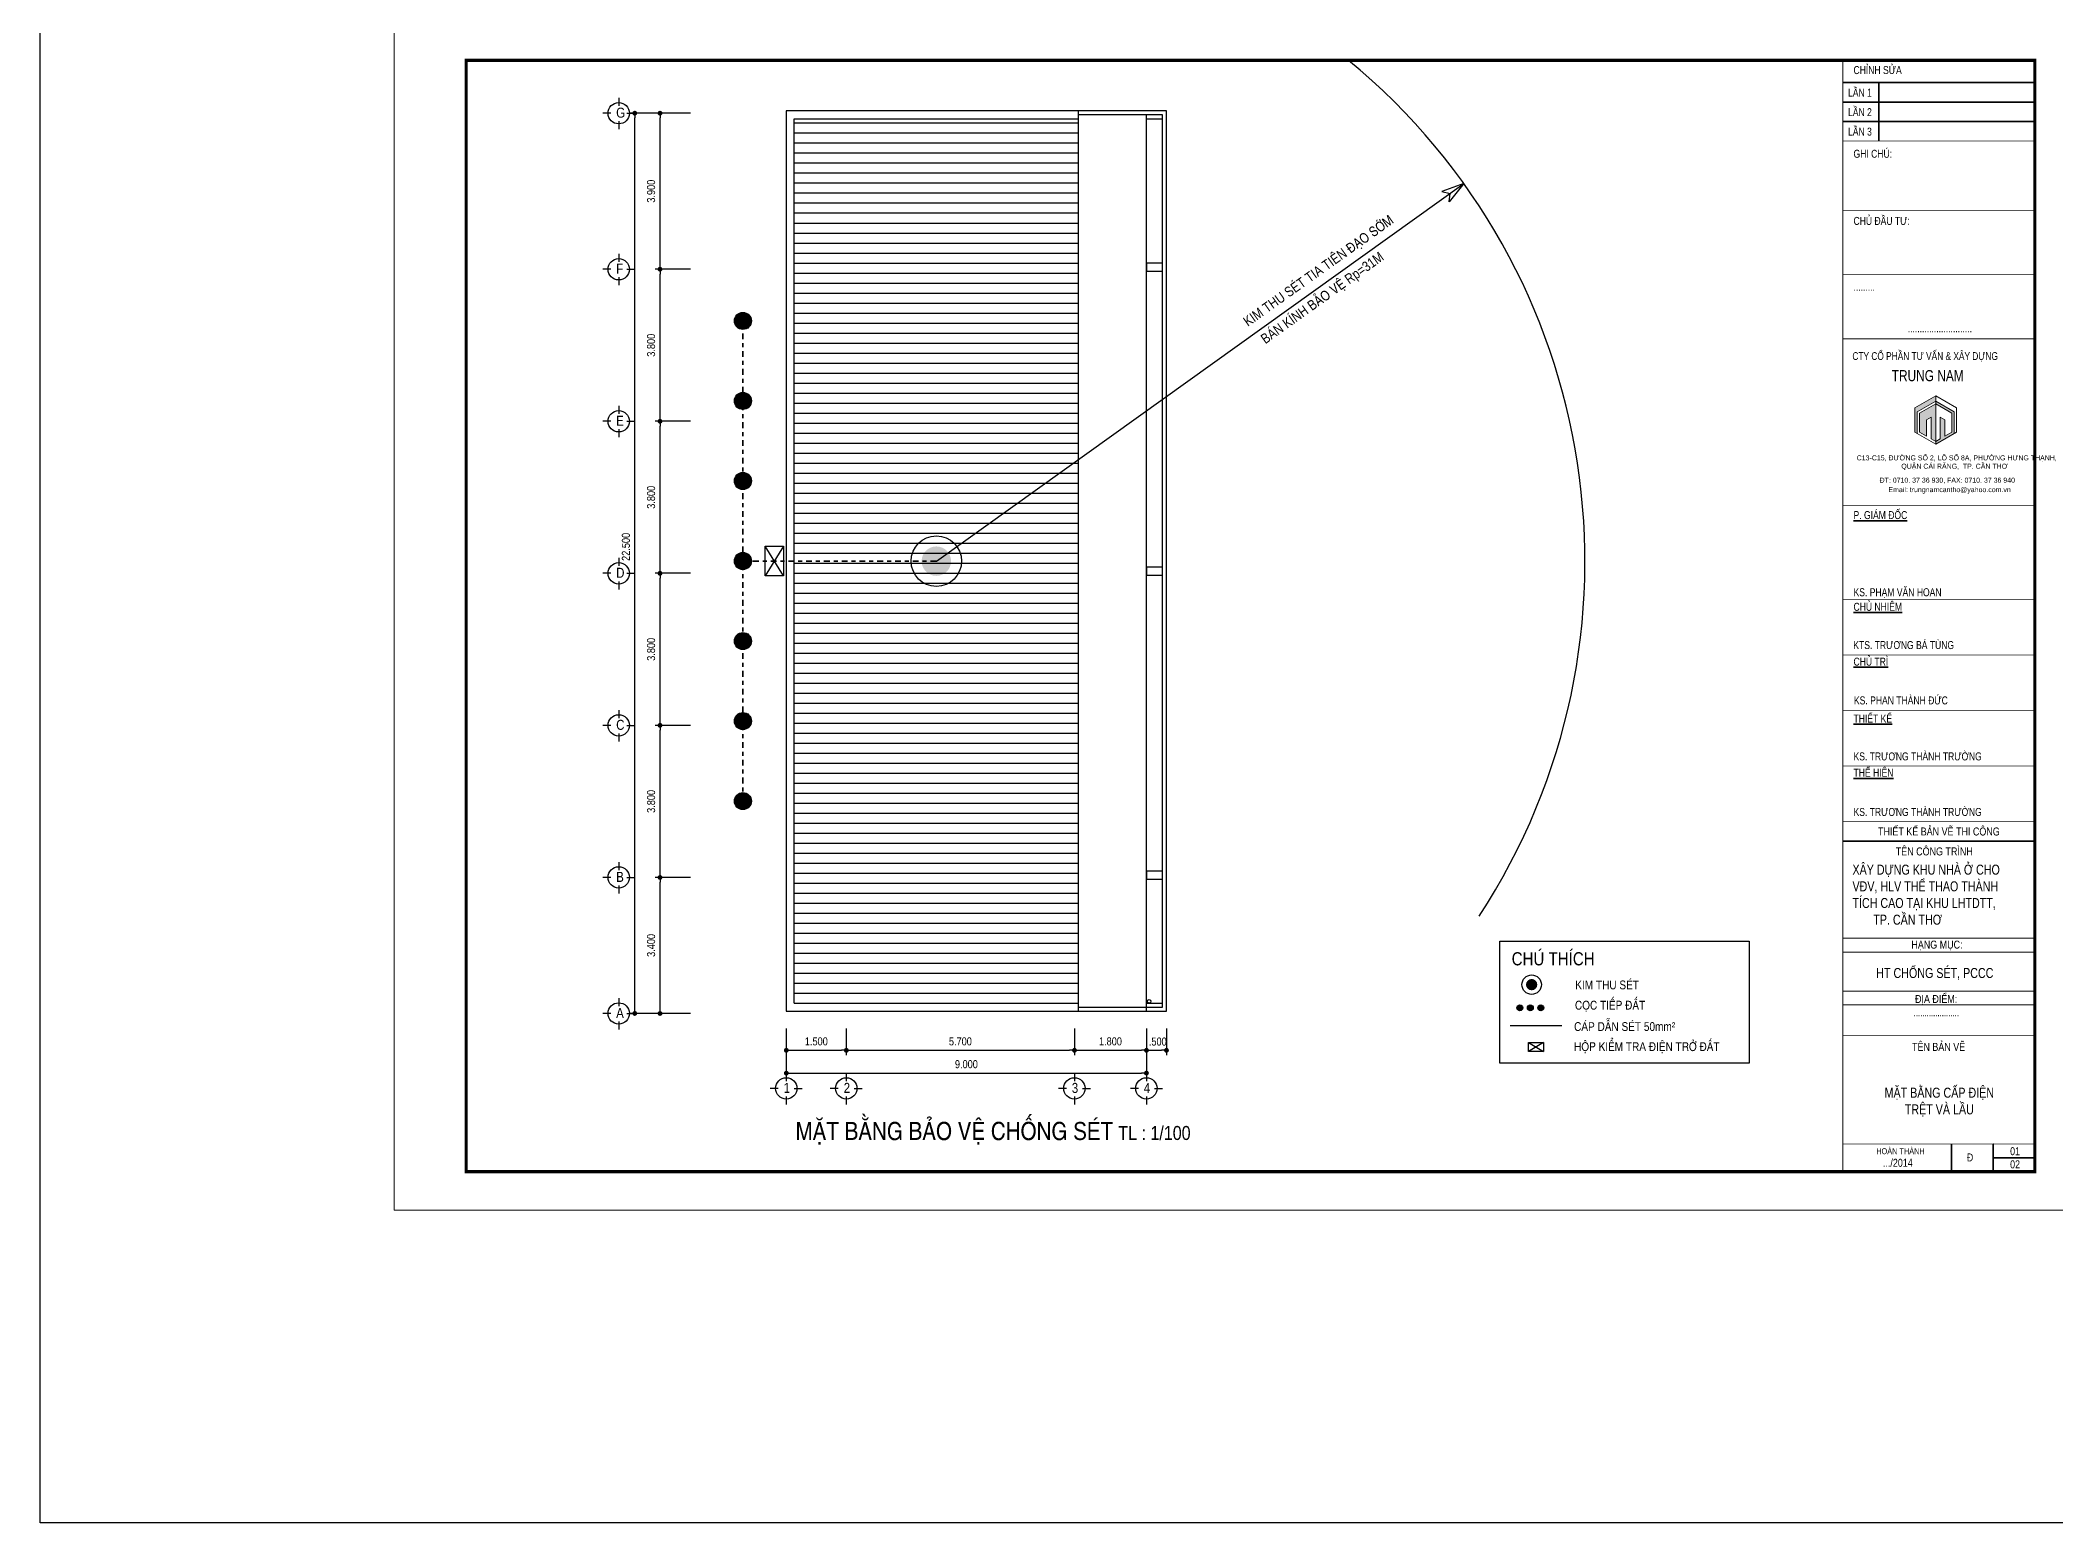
# Model space of a CAD drawing. Header units: millimetres. Extents: x 100 to 288, y -65 to 177.
# Drawn here: x 108 to 158.4, y -64.9 to -27.8 of the extents above; entities that cross this region are included whole.
import ezdxf

# ---------------------------------------------------------------- set-up
doc = ezdxf.new("R2010")
doc.units = ezdxf.units.MM
doc.header["$LTSCALE"] = 0.3
doc.header["$MEASUREMENT"] = 0
doc.header["$PDMODE"] = 2
doc.linetypes.add('ACAD_ISO03W100', pattern=[30, 12, -18])
doc.linetypes.add('ACAD_ISO04W100', pattern=[30, 24, -3, 0, -3])
doc.layers.get('0').update_dxf_attribs({"linetype": 'CONTINUOUS', "lineweight": 13})
doc.layers.get('DEFPOINTS').update_dxf_attribs({"linetype": 'CONTINUOUS', "lineweight": 13})
for name, color, linetype in [('CHU', 3, 'CONTINUOUS'), ('HACTH', 8, 'CONTINUOUS'), ('HATCH', 8, 'CONTINUOUS'), ('HATCH1', 8, 'CONTINUOUS'), ('LAYER 1', 1, 'CONTINUOUS'), ('LAYER 7', 7, 'CONTINUOUS'), ('LAYER1', 1, 'CONTINUOUS'), ('LAYER3', 34, 'CONTINUOUS'), ('LAYER4', 114, 'CONTINUOUS'), ('LAYER5', 5, 'CONTINUOUS'), ('LAYER7', 7, 'CONTINUOUS'), ('SET', 5, 'CONTINUOUS'), ('TEXT', 1, 'CONTINUOUS'), ('VPORTS', 7, 'CONTINUOUS')]:
    doc.layers.add(name, color=color, linetype=linetype)
doc.layers.add('DAYCAI', color=2, linetype='ACAD_ISO04W100', lineweight=35)
doc.styles.add('HELVE-KT', font='VHELVCN.TTF')
doc.styles.add('VNI - HELVE', font='VBOOKMN.TTF', dxfattribs={"width": 0.8})
doc.styles.add('VNI-HELVE', font='VHELVCN.TTF', dxfattribs={"height": 0.2})
doc.dimstyles.new('1-100', dxfattribs={"dimtxt": 0.2, "dimasz": 0.12, "dimexe": 0.12, "dimexo": 0.2, "dimgap": 0.12, "dimtad": 1, "dimdec": 3, "dimzin": 4, "dimdsep": 46, "dimtxsty": 'HELVE-KT', "dimblk1": 'DOT', "dimblk2": 'DOT', "dimsah": 1, "dimcen": -0.18, "dimadec": 3, "dimazin": 0, "dimtfac": 1, "dimtdec": 3, "dimtmove": 2, "dimatfit": 3, "dimldrblk": 'DOT', "dimfxl": 0, "dimtolj": 1, "dimtzin": 4, "dimarcsym": 0})

# ---------------------------------------------------------------- blocks, each defined once
blk = doc.blocks.new('_DOT')
at = {"color": 0, "linetype": 'ByBlock'}
blk.add_line((-0.5, 0), (-1, 0), dxfattribs=at)
at = {"color": 0, "linetype": 'ByBlock', "const_width": 0.5}
blk.add_lwpolyline([(-0.25, 0, 1), (0.25, 0, 1)], format="xyb", close=True, dxfattribs=at)
blk = doc.blocks.new('*D985')
at = {"layer": 'DEFPOINTS', "color": 0, "lineweight": -2, "ltscale": 5}
for p in [(126.656, -52.303), (128.156, -52.303), (128.156, -53.045)]:
    blk.add_point(p, dxfattribs=at)
at = {"layer": 'LAYER 1', "color": 0, "lineweight": -2, "ltscale": 5}
for p, q in [((126.656, -52.503), (126.656, -53.165)), ((128.156, -52.503), (128.156, -53.165)), ((126.776, -53.045), (128.036, -53.045))]:
    blk.add_line(p, q, dxfattribs=at)
at = {"layer": 'LAYER 1', "color": 0, "lineweight": -2, "ltscale": 5, "xscale": 0.12, "yscale": 0.12, "zscale": 0.12, "rotation": 180}
blk.add_blockref('_DOT', (126.656, -53.045), dxfattribs=at)
at = {"layer": 'LAYER 1', "color": 0, "lineweight": -2, "ltscale": 5, "xscale": 0.12, "yscale": 0.12, "zscale": 0.12}
blk.add_blockref('_DOT', (128.156, -53.045), dxfattribs=at)
at = {"layer": 'LAYER 1', "color": 0, "ltscale": 5, "insert": (127.406, -52.823), "char_height": 0.2, "attachment_point": 5, "style": 'HELVE-KT'}
blk.add_mtext('\\A1;1.500', dxfattribs=at)
blk = doc.blocks.new('*D986')
at = {"layer": 'DEFPOINTS', "color": 0, "lineweight": -2, "ltscale": 5}
for p in [(128.156, -52.303), (133.856, -52.303), (133.856, -53.045)]:
    blk.add_point(p, dxfattribs=at)
at = {"layer": 'LAYER 1', "color": 0, "lineweight": -2, "ltscale": 5}
for p, q in [((128.156, -52.503), (128.156, -53.165)), ((133.856, -52.503), (133.856, -53.165)), ((128.276, -53.045), (133.736, -53.045))]:
    blk.add_line(p, q, dxfattribs=at)
at = {"layer": 'LAYER 1', "color": 0, "lineweight": -2, "ltscale": 5, "xscale": 0.12, "yscale": 0.12, "zscale": 0.12, "rotation": 180}
blk.add_blockref('_DOT', (128.156, -53.045), dxfattribs=at)
at = {"layer": 'LAYER 1', "color": 0, "lineweight": -2, "ltscale": 5, "xscale": 0.12, "yscale": 0.12, "zscale": 0.12}
blk.add_blockref('_DOT', (133.856, -53.045), dxfattribs=at)
at = {"layer": 'LAYER 1', "color": 0, "ltscale": 5, "insert": (131.006, -52.823), "char_height": 0.2, "attachment_point": 5, "style": 'HELVE-KT'}
blk.add_mtext('\\A1;5.700', dxfattribs=at)
blk = doc.blocks.new('*D987')
at = {"layer": 'DEFPOINTS', "color": 0, "lineweight": -2, "ltscale": 5}
for p in [(123.5, -48.724), (124.462, -48.724), (124.462, -52.124)]:
    blk.add_point(p, dxfattribs=at)
at = {"layer": 'LAYER 1', "color": 0, "lineweight": -2, "ltscale": 5}
for p, q in [((124.262, -48.724), (123.38, -48.724)), ((123.5, -52.004), (123.5, -48.844)), ((124.262, -52.124), (123.38, -52.124))]:
    blk.add_line(p, q, dxfattribs=at)
at = {"layer": 'LAYER 1', "color": 0, "lineweight": -2, "ltscale": 5, "xscale": 0.12, "yscale": 0.12, "zscale": 0.12}
for p, rotation in [((123.5, -48.724), 90), ((123.5, -52.124), 270)]:
    blk.add_blockref('_DOT', p, dxfattribs=dict(at, rotation=rotation))
at = {"layer": 'LAYER 1', "color": 0, "ltscale": 5, "insert": (123.278, -50.424), "char_height": 0.2, "attachment_point": 5, "rotation": 90, "style": 'HELVE-KT'}
blk.add_mtext('\\A1;3.400', dxfattribs=at)
blk = doc.blocks.new('*D988')
at = {"layer": 'DEFPOINTS', "color": 0, "lineweight": -2, "ltscale": 5}
for p in [(123.5, -44.924), (124.462, -44.924), (124.462, -48.724)]:
    blk.add_point(p, dxfattribs=at)
at = {"layer": 'LAYER 1', "color": 0, "lineweight": -2, "ltscale": 5}
for p, q in [((124.262, -44.924), (123.38, -44.924)), ((123.5, -48.604), (123.5, -45.044)), ((124.262, -48.724), (123.38, -48.724))]:
    blk.add_line(p, q, dxfattribs=at)
at = {"layer": 'LAYER 1', "color": 0, "lineweight": -2, "ltscale": 5, "xscale": 0.12, "yscale": 0.12, "zscale": 0.12}
for p, rotation in [((123.5, -44.924), 90), ((123.5, -48.724), 270)]:
    blk.add_blockref('_DOT', p, dxfattribs=dict(at, rotation=rotation))
at = {"layer": 'LAYER 1', "color": 0, "ltscale": 5, "insert": (123.278, -46.824), "char_height": 0.2, "attachment_point": 5, "rotation": 90, "style": 'HELVE-KT'}
blk.add_mtext('\\A1;3.800', dxfattribs=at)
blk = doc.blocks.new('*D989')
at = {"layer": 'DEFPOINTS', "color": 0, "lineweight": -2, "ltscale": 5}
for p in [(123.5, -41.124), (124.462, -41.124), (124.462, -44.924)]:
    blk.add_point(p, dxfattribs=at)
at = {"layer": 'LAYER 1', "color": 0, "lineweight": -2, "ltscale": 5}
for p, q in [((124.262, -41.124), (123.38, -41.124)), ((123.5, -44.804), (123.5, -41.244)), ((124.262, -44.924), (123.38, -44.924))]:
    blk.add_line(p, q, dxfattribs=at)
at = {"layer": 'LAYER 1', "color": 0, "lineweight": -2, "ltscale": 5, "xscale": 0.12, "yscale": 0.12, "zscale": 0.12}
for p, rotation in [((123.5, -41.124), 90), ((123.5, -44.924), 270)]:
    blk.add_blockref('_DOT', p, dxfattribs=dict(at, rotation=rotation))
at = {"layer": 'LAYER 1', "color": 0, "ltscale": 5, "insert": (123.278, -43.024), "char_height": 0.2, "attachment_point": 5, "rotation": 90, "style": 'HELVE-KT'}
blk.add_mtext('\\A1;3.800', dxfattribs=at)
blk = doc.blocks.new('*D990')
at = {"layer": 'DEFPOINTS', "color": 0, "lineweight": -2, "ltscale": 5}
for p in [(123.5, -37.324), (124.462, -37.324), (124.462, -41.124)]:
    blk.add_point(p, dxfattribs=at)
at = {"layer": 'LAYER 1', "color": 0, "lineweight": -2, "ltscale": 5}
for p, q in [((124.262, -37.324), (123.38, -37.324)), ((123.5, -41.004), (123.5, -37.444)), ((124.262, -41.124), (123.38, -41.124))]:
    blk.add_line(p, q, dxfattribs=at)
at = {"layer": 'LAYER 1', "color": 0, "lineweight": -2, "ltscale": 5, "xscale": 0.12, "yscale": 0.12, "zscale": 0.12}
for p, rotation in [((123.5, -37.324), 90), ((123.5, -41.124), 270)]:
    blk.add_blockref('_DOT', p, dxfattribs=dict(at, rotation=rotation))
at = {"layer": 'LAYER 1', "color": 0, "ltscale": 5, "insert": (123.278, -39.224), "char_height": 0.2, "attachment_point": 5, "rotation": 90, "style": 'HELVE-KT'}
blk.add_mtext('\\A1;3.800', dxfattribs=at)
blk = doc.blocks.new('*D991')
at = {"layer": 'DEFPOINTS', "color": 0, "lineweight": -2, "ltscale": 5}
for p in [(123.5, -33.524), (124.462, -33.524), (124.462, -37.324)]:
    blk.add_point(p, dxfattribs=at)
at = {"layer": 'LAYER 1', "color": 0, "lineweight": -2, "ltscale": 5}
for p, q in [((124.262, -33.524), (123.38, -33.524)), ((123.5, -37.204), (123.5, -33.644)), ((124.262, -37.324), (123.38, -37.324))]:
    blk.add_line(p, q, dxfattribs=at)
at = {"layer": 'LAYER 1', "color": 0, "lineweight": -2, "ltscale": 5, "xscale": 0.12, "yscale": 0.12, "zscale": 0.12}
for p, rotation in [((123.5, -33.524), 90), ((123.5, -37.324), 270)]:
    blk.add_blockref('_DOT', p, dxfattribs=dict(at, rotation=rotation))
at = {"layer": 'LAYER 1', "color": 0, "ltscale": 5, "insert": (123.278, -35.424), "char_height": 0.2, "attachment_point": 5, "rotation": 90, "style": 'HELVE-KT'}
blk.add_mtext('\\A1;3.800', dxfattribs=at)
blk = doc.blocks.new('*D992')
at = {"layer": 'DEFPOINTS', "color": 0, "lineweight": -2, "ltscale": 5}
for p in [(123.5, -29.624), (124.462, -29.624), (124.462, -33.524)]:
    blk.add_point(p, dxfattribs=at)
at = {"layer": 'LAYER 1', "color": 0, "lineweight": -2, "ltscale": 5}
for p, q in [((124.262, -29.624), (123.38, -29.624)), ((123.5, -33.404), (123.5, -29.744)), ((124.262, -33.524), (123.38, -33.524))]:
    blk.add_line(p, q, dxfattribs=at)
at = {"layer": 'LAYER 1', "color": 0, "lineweight": -2, "ltscale": 5, "xscale": 0.12, "yscale": 0.12, "zscale": 0.12}
for p, rotation in [((123.5, -29.624), 90), ((123.5, -33.524), 270)]:
    blk.add_blockref('_DOT', p, dxfattribs=dict(at, rotation=rotation))
at = {"layer": 'LAYER 1', "color": 0, "ltscale": 5, "insert": (123.278, -31.574), "char_height": 0.2, "attachment_point": 5, "rotation": 90, "style": 'HELVE-KT'}
blk.add_mtext('\\A1;3.900', dxfattribs=at)
blk = doc.blocks.new('*D993')
at = {"layer": 'DEFPOINTS', "color": 0, "lineweight": -2, "ltscale": 5}
for p in [(122.87, -29.624), (123.84, -29.624), (123.84, -52.124)]:
    blk.add_point(p, dxfattribs=at)
at = {"layer": 'LAYER 1', "color": 0, "lineweight": -2, "ltscale": 5}
for p, q in [((123.64, -29.624), (122.75, -29.624)), ((122.87, -52.004), (122.87, -29.744)), ((123.64, -52.124), (122.75, -52.124))]:
    blk.add_line(p, q, dxfattribs=at)
at = {"layer": 'LAYER 1', "color": 0, "lineweight": -2, "ltscale": 5, "xscale": 0.12, "yscale": 0.12, "zscale": 0.12}
for p, rotation in [((122.87, -29.624), 90), ((122.87, -52.124), 270)]:
    blk.add_blockref('_DOT', p, dxfattribs=dict(at, rotation=rotation))
at = {"layer": 'LAYER 1', "color": 0, "ltscale": 5, "insert": (122.648, -40.463), "char_height": 0.2, "attachment_point": 5, "rotation": 90, "style": 'HELVE-KT'}
blk.add_mtext('\\A1;22.500', dxfattribs=at)
blk = doc.blocks.new('*D994')
at = {"layer": 'DEFPOINTS', "color": 0, "lineweight": -2, "ltscale": 5}
for p in [(133.856, -52.303), (135.656, -52.303), (135.656, -53.045)]:
    blk.add_point(p, dxfattribs=at)
at = {"layer": 'LAYER 1', "color": 0, "lineweight": -2, "ltscale": 5}
for p, q in [((133.856, -52.503), (133.856, -53.165)), ((135.656, -52.503), (135.656, -53.165)), ((133.976, -53.045), (135.536, -53.045))]:
    blk.add_line(p, q, dxfattribs=at)
at = {"layer": 'LAYER 1', "color": 0, "lineweight": -2, "ltscale": 5, "xscale": 0.12, "yscale": 0.12, "zscale": 0.12, "rotation": 180}
blk.add_blockref('_DOT', (133.856, -53.045), dxfattribs=at)
at = {"layer": 'LAYER 1', "color": 0, "lineweight": -2, "ltscale": 5, "xscale": 0.12, "yscale": 0.12, "zscale": 0.12}
blk.add_blockref('_DOT', (135.656, -53.045), dxfattribs=at)
at = {"layer": 'LAYER 1', "color": 0, "ltscale": 5, "insert": (134.756, -52.823), "char_height": 0.2, "attachment_point": 5, "style": 'HELVE-KT'}
blk.add_mtext('\\A1;1.800', dxfattribs=at)
blk = doc.blocks.new('*D995')
at = {"layer": 'DEFPOINTS', "color": 0, "lineweight": -2, "ltscale": 5}
for p in [(126.656, -52.898), (135.656, -52.898), (135.656, -53.615)]:
    blk.add_point(p, dxfattribs=at)
at = {"layer": 'LAYER 1', "color": 0, "lineweight": -2, "ltscale": 5}
for p, q in [((126.656, -53.098), (126.656, -53.735)), ((135.656, -53.098), (135.656, -53.735)), ((126.776, -53.615), (135.536, -53.615))]:
    blk.add_line(p, q, dxfattribs=at)
at = {"layer": 'LAYER 1', "color": 0, "lineweight": -2, "ltscale": 5, "xscale": 0.12, "yscale": 0.12, "zscale": 0.12, "rotation": 180}
blk.add_blockref('_DOT', (126.656, -53.615), dxfattribs=at)
at = {"layer": 'LAYER 1', "color": 0, "lineweight": -2, "ltscale": 5, "xscale": 0.12, "yscale": 0.12, "zscale": 0.12}
blk.add_blockref('_DOT', (135.656, -53.615), dxfattribs=at)
at = {"layer": 'LAYER 1', "color": 0, "ltscale": 5, "insert": (131.156, -53.393), "char_height": 0.2, "attachment_point": 5, "style": 'HELVE-KT'}
blk.add_mtext('\\A1;9.000', dxfattribs=at)
blk = doc.blocks.new('*D996')
at = {"layer": 'DEFPOINTS', "color": 0, "lineweight": -2, "ltscale": 5}
for p in [(135.656, -52.303), (136.156, -52.303), (136.156, -53.045)]:
    blk.add_point(p, dxfattribs=at)
at = {"layer": 'LAYER 1', "color": 0, "lineweight": -2, "ltscale": 5}
for p, q in [((135.656, -52.503), (135.656, -53.165)), ((136.156, -52.503), (136.156, -53.165)), ((135.776, -53.045), (136.036, -53.045))]:
    blk.add_line(p, q, dxfattribs=at)
at = {"layer": 'LAYER 1', "color": 0, "lineweight": -2, "ltscale": 5, "xscale": 0.12, "yscale": 0.12, "zscale": 0.12, "rotation": 180}
blk.add_blockref('_DOT', (135.656, -53.045), dxfattribs=at)
at = {"layer": 'LAYER 1', "color": 0, "lineweight": -2, "ltscale": 5, "xscale": 0.12, "yscale": 0.12, "zscale": 0.12}
blk.add_blockref('_DOT', (136.156, -53.045), dxfattribs=at)
at = {"layer": 'LAYER 1', "color": 0, "ltscale": 5, "insert": (135.939, -52.828), "char_height": 0.2, "attachment_point": 5, "style": 'HELVE-KT'}
blk.add_mtext('\\A1;.500', dxfattribs=at)
blk = doc.blocks.new('DSDSDS')
at = {"layer": 'HATCH'}
blk.add_hatch(color=256, dxfattribs=at).paths.add_polyline_path([(-278.334, -2160.782, 1), (-277.966, -2160.782, 1)])
at = {"layer": 'SET', "color": 5}
blk.add_circle((-278.15, -2160.782), 0.316, dxfattribs=at)

msp = doc.modelspace()

# ---------------------------------------------------------------- hatches: boundary and pattern name
at = {"linetype": 'Continuous', "ltscale": 0.08}
h = msp.add_hatch(color=8, dxfattribs=at)
h.paths.add_polyline_path([(155.37885, -36.82405), (155.37885, -36.69044), (154.85817, -36.99106), (154.85817, -37.59229), (154.91602, -37.62569), (154.91602, -37.09126)])
h.paths.add_polyline_path([(155.37885, -36.89085), (154.97388, -37.12466), (154.97388, -37.59229), (155.14744, -37.6925), (155.14744, -37.29167), (155.26315, -37.22487), (155.26315, -37.7593), (155.37885, -37.82611)])
msp.add_hatch(color=8, dxfattribs=at).paths.add_polyline_path([(155.61027, -37.29167), (155.49456, -37.22487), (155.49456, -37.7593), (155.37885, -37.82611), (155.37885, -37.89291), (155.84169, -37.62569), (155.84169, -37.09126), (155.37885, -36.82405), (155.37885, -36.89085), (155.78383, -37.12466), (155.78383, -37.59229), (155.61027, -37.6925)])
at = {"layer": 'HACTH', "ltscale": 5}
h = msp.add_hatch(dxfattribs=at)
h.set_pattern_fill('LINE', color=256, scale=2, angle=180, style=0)
h.set_pattern_definition([(180, (126.8556, -51.86865), (-3e-17, -0.25), [])])
h.paths.add_polyline_path([(133.95561, -51.86865), (133.95561, -29.76865), (126.85561, -29.76865), (126.85561, -51.86865)])
at = {"layer": 'HATCH'}
for points in [[(125.57186, -35.02958, 1), (125.57186, -34.60289, 1)], [(125.57186, -37.02958, 1), (125.57186, -36.60289, 1)], [(125.57186, -39.02958, 1), (125.57186, -38.60289, 1)], [(125.57186, -41.02958, 1), (125.57186, -40.60289, 1)], [(125.57186, -42.60333, -1), (125.57186, -43.03002, -1)], [(125.57186, -44.60333, -1), (125.57186, -45.03002, -1)], [(125.57186, -46.60333, -1), (125.57186, -47.03002, -1)], [(145.14021, -51.40426, 1), (145.42354, -51.40426, 1)], [(144.9872, -52.05828, 1), (144.9872, -51.91013, 1)], [(145.24895, -52.05828, 1), (145.24895, -51.91013, 1)], [(145.51069, -52.05828, 1), (145.51069, -51.91013, 1)]]:
    msp.add_hatch(color=256, dxfattribs=at).paths.add_polyline_path(points)

# ---------------------------------------------------------------- linework, layer by layer
at = {"linetype": 'Continuous', "ltscale": 0.08}
for p, q in [((155.37885, -36.69044), (155.37885, -36.82405)), ((155.37885, -36.69044), (155.37885, -37.89291)), ((155.37885, -36.82405), (154.91602, -37.09126)), ((154.91602, -37.09126), (154.91602, -37.62569)), ((155.37885, -36.89085), (154.97388, -37.12466)), ((154.97388, -37.12466), (154.97388, -37.59229)), ((155.14744, -37.29167), (155.26315, -37.22487)), ((155.26315, -37.22487), (155.26315, -37.7593)), ((155.37885, -36.82405), (155.84169, -37.09126)), ((155.37885, -36.89085), (155.37885, -37.82611)), ((155.37885, -36.89085), (155.78383, -37.12466)), ((155.61027, -37.29167), (155.49456, -37.22487)), ((155.49456, -37.22487), (155.49456, -37.7593)), ((155.78383, -37.12466), (155.78383, -37.59229)), ((155.84169, -37.09126), (155.84169, -37.62569)), ((155.14744, -37.29167), (155.14744, -37.6925)), ((155.61027, -37.29167), (155.61027, -37.6925))]:
    msp.add_line(p, q, dxfattribs=at)
msp.add_lwpolyline([(154.85817, -37.59229), (155.37885, -37.89291), (155.89954, -37.59229), (155.89954, -36.99106), (155.37885, -36.69044), (154.85817, -36.99106)], close=True, dxfattribs=at)
for points in [[(154.97388, -37.59229), (155.14744, -37.6925)], [(155.26315, -37.7593), (155.37885, -37.82611)], [(155.49456, -37.7593), (155.37885, -37.82611)], [(155.78383, -37.59229), (155.61027, -37.6925)]]:
    msp.add_lwpolyline(points, dxfattribs=at)
at = {"color": 5, "lineweight": -2}
for points in [[(126.5847, -40.44771), (126.5847, -41.1896), (126.13158, -41.1896), (126.13158, -40.44771)], [(145.20573, -52.84668), (145.57667, -52.84668), (145.57667, -53.07324), (145.20573, -53.07324)]]:
    msp.add_lwpolyline(points, close=True, dxfattribs=at)
for points in [[(126.5847, -40.44771), (126.13158, -41.1896)], [(126.5847, -41.1896), (126.13158, -40.44771)], [(145.20573, -52.84668), (145.57667, -53.07324)], [(145.57667, -52.84668), (145.20573, -53.07324)]]:
    msp.add_lwpolyline(points, dxfattribs=at)
for points in [[(153.05793, -50.2456), (157.85754, -50.2456)], [(153.05793, -50.59278), (157.85754, -50.59278)], [(153.05793, -51.56508), (157.85754, -51.56508)], [(153.05793, -51.91227), (157.85754, -51.91227)]]:
    msp.add_lwpolyline(points)
at = {"layer": 'CHU'}
for points in [[(122.26966, -29.62418), (122.06966, -29.62418)], [(122.46966, -29.24084), (122.46966, -29.44084)], [(122.66966, -29.62418), (122.86966, -29.62418)], [(122.46966, -29.82418), (122.46966, -30.02418)], [(122.46966, -33.14084), (122.46966, -33.34084)], [(122.26966, -33.52418), (122.06966, -33.52418)], [(122.46966, -33.72418), (122.46966, -33.92418)], [(122.66966, -33.52418), (122.86966, -33.52418)], [(122.46966, -36.94084), (122.46966, -37.14084)], [(122.26966, -37.32418), (122.06966, -37.32418)], [(122.46966, -37.52418), (122.46966, -37.72418)], [(122.66966, -37.32418), (122.86966, -37.32418)], [(122.46966, -40.74084), (122.46966, -40.94084)], [(122.26966, -41.12418), (122.06966, -41.12418)], [(122.66966, -41.12418), (122.86966, -41.12418)], [(122.46966, -41.32418), (122.46966, -41.52418)], [(122.46966, -44.54084), (122.46966, -44.74084)], [(122.26966, -44.92418), (122.06966, -44.92418)], [(122.46966, -45.12418), (122.46966, -45.32418)], [(122.66966, -44.92418), (122.86966, -44.92418)], [(122.46966, -48.34084), (122.46966, -48.54084)], [(122.26966, -48.72418), (122.06966, -48.72418)], [(122.66966, -48.72418), (122.86966, -48.72418)], [(122.46966, -48.92418), (122.46966, -49.12418)], [(122.46966, -51.74084), (122.46966, -51.94084)], [(122.26966, -52.12418), (122.06966, -52.12418)], [(122.46966, -52.32418), (122.46966, -52.52418)], [(122.66966, -52.12418), (122.86966, -52.12418)], [(126.65561, -53.61492), (126.65561, -53.81492)], [(128.15561, -53.61492), (128.15561, -53.81492)], [(133.85561, -53.61492), (133.85561, -53.81492)], [(135.65561, -53.61492), (135.65561, -53.81492)], [(126.45561, -53.99825), (126.25561, -53.99825)], [(126.65561, -54.19825), (126.65561, -54.39825)], [(126.85561, -53.99825), (127.05561, -53.99825)], [(127.95561, -53.99825), (127.75561, -53.99825)], [(128.15561, -54.19825), (128.15561, -54.39825)], [(128.35561, -53.99825), (128.55561, -53.99825)], [(133.65561, -53.99825), (133.45561, -53.99825)], [(133.85561, -54.19825), (133.85561, -54.39825)], [(134.05561, -53.99825), (134.25561, -53.99825)], [(135.45561, -53.99825), (135.25561, -53.99825)], [(135.65561, -54.19825), (135.65561, -54.39825)], [(135.85561, -53.99825), (136.05561, -53.99825)]]:
    msp.add_lwpolyline(points, dxfattribs=at)
for centre in [(122.46966, -29.62418), (122.46966, -33.52418), (122.46966, -37.32418), (122.46966, -41.12418), (122.46966, -44.92418), (122.46966, -48.72418), (122.46966, -52.12418), (126.65561, -53.99825), (128.15561, -53.99825), (133.85561, -53.99825), (135.65561, -53.99825)]:
    msp.add_circle(centre, 0.26667, dxfattribs=at)
at = {"layer": 'DAYCAI', "ltscale": 0.02}
for points in [[(125.57186, -46.81668), (125.57186, -34.81624)], [(130.40561, -40.81865), (125.57186, -40.81624)]]:
    msp.add_lwpolyline(points, dxfattribs=at)
at = {"layer": 'DEFPOINTS', "linetype": 'Continuous', "ltscale": 0.08}
msp.add_lwpolyline([(116.85754, -57.04106), (158.85754, -57.04106), (158.85754, -27.34106), (116.85754, -27.34106)], close=True, dxfattribs=at)
at = {"layer": 'HACTH', "color": 0, "linetype": 'Continuous', "ltscale": 0.08}
msp.add_lwpolyline([(144.49089, -50.31681), (150.71623, -50.31681), (150.71623, -53.36388), (144.49089, -53.36388)], close=True, dxfattribs=at)
at = {"layer": 'HATCH1', "ltscale": 5}
for points in [[(135.65561, -29.76865), (136.05561, -29.76865)], [(135.65561, -51.86865), (136.05561, -51.86865)]]:
    msp.add_lwpolyline(points, dxfattribs=at)
for points in [[(135.65561, -33.56865), (136.05561, -33.56865), (136.05561, -33.36865), (135.65561, -33.36865)], [(135.65561, -41.16865), (136.05561, -41.16865), (136.05561, -40.96865), (135.65561, -40.96865)], [(135.65561, -48.76865), (136.05561, -48.76865), (136.05561, -48.56865), (135.65561, -48.56865)]]:
    msp.add_lwpolyline(points, close=True, dxfattribs=at)
at = {"layer": 'LAYER 1', "lineweight": -2, "ltscale": 0.08}
for points in [[(130.40561, -40.81865), (143.58499, -31.38419)], [(143.58499, -31.38419), (143.03559, -31.58093), (143.24494, -31.62762)], [(143.58499, -31.38419), (143.22165, -31.84084), (143.24494, -31.62762)]]:
    msp.add_lwpolyline(points, dxfattribs=at)
at = {"layer": 'LAYER 1', "ltscale": 5}
msp.add_circle((135.72172, -51.82095), 0.045, dxfattribs=at)
at = {"layer": 'LAYER 1', "lineweight": -2, "ltscale": 0.08}
msp.add_arc((130.40561, -40.81865), 16.20818, 326.805253, 50.546797, dxfattribs=at)
at = {"layer": 'LAYER 7', "lineweight": 35}
for points in [[(153.05793, -28.8591), (157.85754, -28.8591)], [(153.96173, -30.31729), (153.96173, -28.8591)], [(153.05793, -29.34516), (157.85754, -29.34516)], [(153.05793, -29.83122), (157.85754, -29.83122)], [(153.05793, -47.81548), (157.85754, -47.81548)], [(155.77442, -55.38414), (155.77442, -56.07851)], [(156.81598, -55.38414), (156.81598, -55.38414), (156.81598, -56.07851)], [(156.81598, -55.73132), (157.85754, -55.73132)]]:
    msp.add_lwpolyline(points, dxfattribs=at)
at = {"layer": 'LAYER 7', "ltscale": 5}
for points in [[(135.65561, -29.56865), (126.65561, -29.56865), (126.65561, -52.06865), (135.65561, -52.06865), (135.65561, -29.66865)], [(133.95561, -52.06865), (133.95561, -29.56865)], [(136.05561, -51.96865), (136.05561, -29.66865), (133.95561, -29.66865)], [(136.15561, -52.06865), (136.15561, -29.56865), (135.65561, -29.56865)], [(126.85561, -51.86865), (126.85561, -29.76865)], [(126.85561, -29.76865), (133.95561, -29.76865)], [(126.85561, -51.86865), (133.95561, -51.86865)], [(133.95561, -51.96865), (136.05561, -51.96865)], [(135.65561, -52.06865), (136.15561, -52.06865)]]:
    msp.add_lwpolyline(points, dxfattribs=at)
at = {"layer": 'LAYER3', "lineweight": -2, "ltscale": 0.08}
msp.add_lwpolyline([(108.01391, 8.59192), (212.25043, 8.59192), (212.25043, -64.85135), (108.01391, -64.85135)], close=True, dxfattribs=at)
at = {"layer": 'LAYER7', "linetype": 'Continuous', "const_width": 0.08}
msp.add_lwpolyline([(157.85754, -28.3036), (118.65754, -28.3036), (118.65754, -56.07851), (157.85754, -56.07851)], close=True, dxfattribs=at)
at = {"layer": 'LAYER7', "const_width": 0.02777}
msp.add_lwpolyline([(157.85754, -28.3036), (153.05793, -28.3036), (153.05793, -56.07851), (157.85754, -56.07851)], close=True, dxfattribs=at)
at = {"layer": 'LAYER7'}
for points, const_width in [([(153.05793, -30.31729), (157.85754, -30.31729)], 0.01736), ([(153.05793, -32.06122), (157.85754, -32.06122)], 0.01736), ([(153.05793, -33.66133), (157.85754, -33.66133)], 0.01736), ([(153.05793, -35.26127), (157.85754, -35.26127)], 0.02123), ([(153.05793, -39.4275), (157.85754, -39.4275)], 0.01736), ([(153.05793, -41.77443), (157.85754, -41.77443)], 0.01736), ([(153.05793, -43.16318), (157.85754, -43.16318)], 0.01736), ([(153.05793, -44.55192), (157.85754, -44.55192)], 0.01736), ([(153.05793, -45.94067), (157.85754, -45.94067)], 0.01736), ([(153.05793, -47.32942), (157.85754, -47.32942)], 0.01736), ([(153.05793, -52.67608), (157.85754, -52.67608)], 0.01736), ([(153.05793, -55.38414), (157.85754, -55.38414)], 0.01736)]:
    msp.add_lwpolyline(points, dxfattribs=dict(at, const_width=const_width))
at = {"layer": 'SET', "color": 5}
for centre, radius in [((125.57186, -34.81624), 0.21335), ((125.57186, -36.81624), 0.21335), ((125.57186, -38.81624), 0.21335), ((125.57186, -40.81624), 0.21335), ((125.57186, -42.81668), 0.21335), ((125.57186, -44.81668), 0.21335), ((125.57186, -46.81668), 0.21335), ((145.28187, -51.40426), 0.24316), ((144.9872, -51.9842), 0.07408), ((144.9872, -51.9842), 0.07408), ((145.24895, -51.9842), 0.07408), ((145.51069, -51.9842), 0.07408)]:
    msp.add_circle(centre, radius, dxfattribs=at)
at = {"layer": 'VPORTS', "color": 5, "linetype": 'ACAD_ISO03W100', "lineweight": 30}
msp.add_line((144.74477, -52.42819), (146.03418, -52.42819), dxfattribs=at)

# ---------------------------------------------------------------- block references
at = {"layer": 'LAYER4', "linetype": 'Continuous', "xscale": 2, "yscale": 2, "zscale": 2}
msp.add_blockref('DSDSDS', (686.70583, 4280.74437), dxfattribs=at)

# ---------------------------------------------------------------- texts
at = {"layer": 'LAYER 1', "linetype": 'Continuous', "ltscale": 0.4, "insert": (126.88506, -54.83646), "char_height": 0.2, "width": 10.8090428, "attachment_point": 1, "style": 'HELVE-KT'}
msp.add_mtext('{\\H2.25x;MAËT BAÈNG BAÛO VEÄ CHOÁNG SEÙT}  {\\H1.75x;TL : 1/100}', dxfattribs=at)
at = {"layer": 'LAYER 7', "lineweight": 35, "style": 'VNI - HELVE'}
for s, insert, char_height, width, attachment_point in [('CHÆNH SÖÛA', (153.32574, -28.44592), 0.2, 5.3196514, 1), ('LAÀN 1', (153.18808, -29.0123), 0.2, 5.3196514, 1), ('LAÀN 2', (153.18808, -29.49836), 0.2, 5.3196514, 1), ('LAÀN 3', (153.18808, -29.98442), 0.2, 5.3196514, 1), ('GHI CHUÙ:', (153.32574, -30.53762), 0.2, 5.3196514, 1), ('CHUÛ ÑAÀU TÖ:', (153.32574, -32.21693), 0.2, 5.3196514, 1), ('.........', (153.32574, -33.86287), 0.2, 5.3196514, 1), ('...........................', (154.68017, -34.9), 0.2, 5.3196514, 1), ('{\\LP. GIAÙM ÑOÁC}', (153.32574, -39.56819), 0.2, 5.3196514, 1), ('{\\LCHUÛ NHIEÄM}', (153.32574, -41.86089), 0.2, 5.3196514, 1), ('KS. PHAÏM VAÊN HOAN', (153.32574, -41.49658), 0.2, 5.3196514, 1), ('KTS. TRÖÔNG BAÙ TUØNG', (153.32042, -42.8167), 0.2, 5.3196514, 1), ('{\\LCHUÛ TRÌ}', (153.32574, -43.23152), 0.2, 5.3196514, 1), ('KS. PHAN THAØNH ÑÖÙC', (153.33637, -44.20013), 0.2, 5.3196514, 1), ('{\\LTHIEÁT KEÁ}', (153.32574, -44.65476), 0.2, 5.3196514, 1), ('KS. TRÖÔNG THAØNH TRÖÔØNG', (153.32574, -45.59951), 0.2, 5.3196514, 1), ('{\\LTHEÅ HIEÄN}', (153.32574, -46.00788), 0.2, 5.3196514, 1), ('KS. TRÖÔNG THAØNH TRÖÔØNG', (153.32574, -46.98825), 0.2, 5.3196514, 1), ('{\\fVNI-Helve|b0|i0|c0|p2;THIEÁT KEÁ BAÛN VEÕ THI COÂNG}', (153.93711, -47.47636), 0.2, 5.3196514, 1), ('XAÂY DÖÏNG KHU NHAØ ÔÛ CHO\\PVÑV, HLV THEÅ THAO THAØNH \\PTÍCH CAO TAÏI KHU LHTDTT, \\P       TP. CAÀN THÔ', (153.29912, -48.40505), 0.25, 7.090827, 1), ('{\\fVNI-Helve|b0|i0|c0|p2;TEÂN COÂNG TRÌNH}', (154.38154, -47.97434), 0.2, 5.3196514, 1), ('{\\fVNI-Helve|b0|i0|c0|p2;HAÏNG MUÏC:}', (154.77145, -50.30387), 0.2, 5.3196514, 1), ('HT CHOÁNG SEÙT, PCCC', (153.89359, -50.98792), 0.25, 7.090827, 1), ('{\\fVNI-Helve|b0|i0|c0|p2;ÑÒA ÑIEÅM:}', (154.86252, -51.66251), 0.2, 5.3196514, 1), ('{\\fVNI-Helve|b0|i0|c0|p2;.....................}', (154.82909, -52.01947), 0.1735932, 5.3196514, 1), ('{\\fVNI-Helve|b0|i0|c0|p2;TEÂN BAÛN VEÕ}', (154.78696, -52.85957), 0.2, 5.3196514, 1), ('MAËT BAÈNG CAÁP ÑIEÄN\\PTREÄT VAØ LAÀU', (155.46936, -53.97936), 0.25, 5.3196514, 2), ('{\\fVNI-Helve|b0|i0|c0|p2;HOAØN THAØNH}', (153.89327, -55.49157), 0.15, 5.3196514, 1), ('{\\fVNI-Helve|b0|i0|c0|p2;.../2014}', (154.0599, -55.75603), 0.2, 5.3196514, 1), ('{\\fVNI-Helve|b0|i0|c0|p2;Ñ}', (156.15561, -55.62231), 0.2, 5.3196514, 1), ('{\\fVNI-Helve|b0|i0|c0|p2;01}', (157.23801, -55.46638), 0.2, 5.3196514, 1), ('{\\fVNI-Helve|b0|i0|c0|p2;02}', (157.23801, -55.79482), 0.2, 5.3196514, 1)]:
    msp.add_mtext(s, dxfattribs=dict(at, insert=insert, char_height=char_height, width=width, attachment_point=attachment_point))
at = {"layer": 'LAYER1', "linetype": 'Continuous', "ltscale": 0.05, "char_height": 0.25, "width": 13.0973333, "attachment_point": 1, "style": 'HELVE-KT'}
for s, insert in [('G', (122.40448, -29.48563)), ('F', (122.40448, -33.38563)), ('E', (122.40448, -37.18563)), ('D', (122.40448, -40.98563)), ('C', (122.40448, -44.78563)), ('B', (122.40448, -48.58563)), ('A', (122.40448, -51.98563)), ('1', (126.59043, -53.85971)), ('2', (128.09043, -53.85971)), ('3', (133.79043, -53.85971)), ('4', (135.59043, -53.85971))]:
    msp.add_mtext(s, dxfattribs=dict(at, insert=insert))
at = {"layer": 'LAYER5', "attachment_point": 1, "style": 'VNI - HELVE'}
for s, insert, char_height, width in [('{\\H0.9774x;CTY COÅ PHAÀN TÖ VAÁN & XAÂY DÖÏNG} ', (153.29704, -35.59663), 0.1989111, 4.6798446), ('TRUNG NAM', (154.27958, -36.04462), 0.277749, 3.5929619), ('{\\fVNI-Helve|b0|i0|c0|p2;C13-C15, ÑÖÔØNG SOÁ 2, LOÂ SOÁ 8A, PHÖÔØNG HÖNG THAÏNH, \\P                       QUAÄN CAÙI RAÊNG,  TP. CAÀN THÔ}', (153.40443, -38.17552), 0.1249871, 8.0241984), ('{\\fVNI-Helve|b0|i0|c0|p2;ÑT: 0710. 37 36 930, FAX: 0710. 37 36 940}', (153.97647, -38.73349), 0.1249871, 8.0241984), ('{\\fVNI-Helve|b0|i0|c0|p2;Email: trungnamcantho@yahoo.com.vn}', (154.19867, -38.96987), 0.1249871, 8.0241984)]:
    msp.add_mtext(s, dxfattribs=dict(at, insert=insert, char_height=char_height, width=width))
at = {"layer": 'TEXT', "style": 'VNI-HELVE'}
for s, height, p in [('CHUÙ THÍCH', 0.32924, (144.78265, -50.92189)), ('KIM THU SEÙT ', 0.219493, (146.3714, -51.52065)), ('COÏC TIEÁP ÑAÁT', 0.219493, (146.36443, -52.02689)), ('CAÙP DAÃN SEÙT 50mm%%178', 0.219493, (146.34179, -52.56129)), ('HOÄP KIEÅM TRA ÑIEÄN TRÔÛ ÑAÁT', 0.219493, (146.34179, -53.06272))]:
    msp.add_text(s, height=height, dxfattribs=at).set_placement(p)
at = {"layer": 'TEXT', "linetype": 'Continuous', "ltscale": 0.05, "char_height": 0.25, "width": 5.7861083, "attachment_point": 1, "rotation": 35.492811, "style": 'HELVE-KT'}
for s, insert in [('KIM THU SEÙT TIA TIEÂN ÑAÏO SÔÙM', (138.04671, -34.76253)), ('BAÙN KÍNH BAÛO VEÄ Rp=31M', (138.48235, -35.19767))]:
    msp.add_mtext(s, dxfattribs=dict(at, insert=insert))

# ---------------------------------------------------------------- dimensions: what is measured, and where the dimension line sits
at = {"layer": 'LAYER 1', "ltscale": 5}
dim = msp.add_linear_dim(base=(122.86966, -29.62418), p1=(123.83961, -52.12418), p2=(123.83961, -29.62418), angle=90, dimstyle='1-100', dxfattribs=at)
dim.commit()
dim.dimension.update_dxf_attribs({"geometry": '*D993', "text_midpoint": (122.64753, -40.46316), "dimtype": 160})
for base, p1, p2, angle, picture, middle in [((123.49984, -29.62418), (124.46166, -33.52418), (124.46166, -29.62418), 90, '*D992', (123.27771, -31.57418)), ((123.49984, -33.52418), (124.46166, -37.32418), (124.46166, -33.52418), 90, '*D991', (123.27771, -35.42418)), ((123.49984, -37.32418), (124.46166, -41.12418), (124.46166, -37.32418), 90, '*D990', (123.27771, -39.22418)), ((123.49984, -41.12418), (124.46166, -44.92418), (124.46166, -41.12418), 90, '*D989', (123.27771, -43.02418)), ((123.49984, -44.92418), (124.46166, -48.72418), (124.46166, -44.92418), 90, '*D988', (123.27771, -46.82418)), ((123.49984, -48.72418), (124.46166, -52.12418), (124.46166, -48.72418), 90, '*D987', (123.27771, -50.42418)), ((128.15561, -53.04518), (126.65561, -52.30291), (128.15561, -52.30291), 180, '*D985', (127.40561, -52.82305)), ((133.85561, -53.04518), (128.15561, -52.30291), (133.85561, -52.30291), 180, '*D986', (131.00561, -52.82305)), ((135.65561, -53.04518), (133.85561, -52.30291), (135.65561, -52.30291), 180, '*D994', (134.75561, -52.82305)), ((135.65561, -53.61492), (126.65561, -52.89752), (135.65561, -52.89752), 180, '*D995', (131.15561, -53.39278))]:
    dim = msp.add_linear_dim(base=base, p1=p1, p2=p2, angle=angle, dimstyle='1-100', dxfattribs=at)
    dim.commit()
    dim.dimension.update_dxf_attribs({"geometry": picture, "text_midpoint": middle})
dim = msp.add_linear_dim(base=(136.15561, -53.04518), p1=(135.65561, -52.30291), p2=(136.15561, -52.30291), dimstyle='1-100', dxfattribs=at)
dim.commit()
dim.dimension.update_dxf_attribs({"geometry": '*D996', "text_midpoint": (135.93943, -52.82826), "dimtype": 160})

doc.saveas('drawing.dxf')
